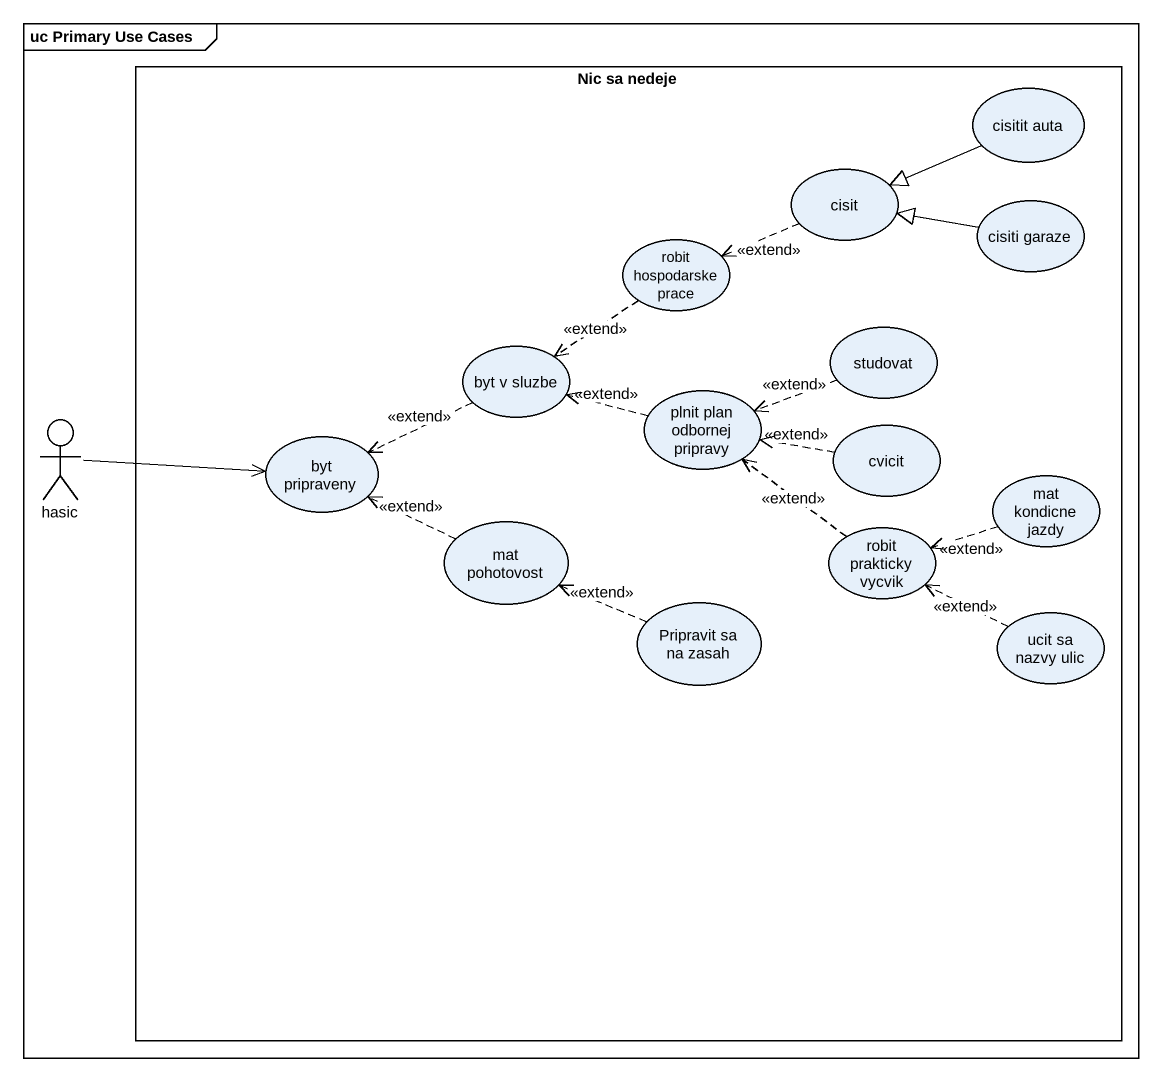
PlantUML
@startuml
mainframe uc Primary Use Cases
rectangle "Nic sa nedeje" as Nic_sa_nedeje {
  usecase "cisitit auta" as cisitit_auta
  usecase cisit
  usecase "cisiti garaze" as cisiti_garaze
  usecase "robit hospodarske prace" as robit_hospodarske_prace
  usecase studovat
  usecase "byt v sluzbe" as byt_v_sluzbe
  usecase "plnit plan odbornej pripravy" as plnit_plan_odbornej_pripravy
  usecase "byt pripraveny" as byt_pripraveny
  usecase cvicit
  usecase "mat pohotovost" as mat_pohotovost
  usecase "mat kondicne jazdy" as mat_kondicne_jazdy
  usecase "robit prakticky vycvik" as robit_prakticky_vycvik
  usecase "Pripravit sa na zasah" as Pripravit_sa_na_zasah
  usecase "ucit sa nazvy ulic" as ucit_sa_nazvy_ulic
}
actor hasic
cisitit_auta -left-|> cisit
cisit .left.> robit_hospodarske_prace : <<extend>>
cisiti_garaze -left-|> cisit
robit_hospodarske_prace ..> byt_v_sluzbe : <<extend>>
studovat .left.> plnit_plan_odbornej_pripravy : <<extend>>
byt_v_sluzbe .left.> byt_pripraveny : <<extend>>
plnit_plan_odbornej_pripravy .left.> byt_v_sluzbe : <<extend>>
hasic -right-> byt_pripraveny
cvicit .left.> plnit_plan_odbornej_pripravy : <<extend>>
mat_pohotovost .left.> byt_pripraveny : <<extend>>
mat_kondicne_jazdy .left.> robit_prakticky_vycvik : <<extend>>
robit_prakticky_vycvik .up.> plnit_plan_odbornej_pripravy : <<extend>>
Pripravit_sa_na_zasah .left.> mat_pohotovost : <<extend>>
ucit_sa_nazvy_ulic .left.> robit_prakticky_vycvik : <<extend>>
@enduml
